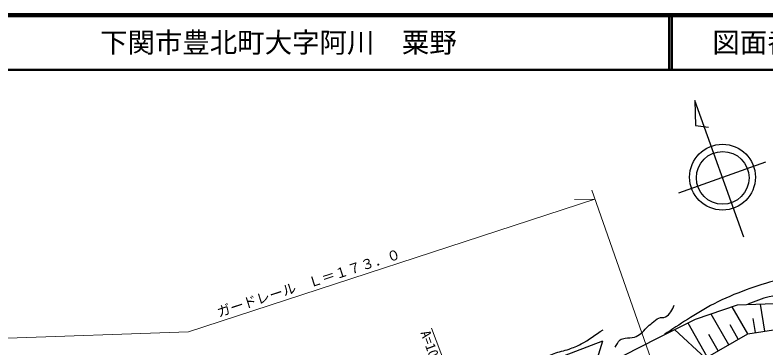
# Model space of a CAD drawing. Units: millimetres, scale not verified. Extents: x 40000 to 680000, y 20000 to 380000.
# Drawn here: x 389528 to 526388, y 319398 to 380000 of the extents above; entities that cross this region are included whole.
import ezdxf
from ezdxf.enums import TextEntityAlignment as Align

# ---------------------------------------------------------------- set-up
doc = ezdxf.new("R2010")
doc.units = ezdxf.units.MM
doc.header["$LTSCALE"] = 1000
for name, color, linetype, lineweight in [('M-BGD', 7, 'Continuous', 25), ('M-STR-HTXT', 7, 'Continuous', 13), ('M-TTL', 2, 'Continuous', 140), ('M-TTL-LINE', 7, 'Continuous', 50), ('M-TTL-TXT', 7, 'Continuous', 50)]:
    doc.layers.add(name, color=color, linetype=linetype, lineweight=lineweight)
doc.styles.add('ＭＳ ゴシック', font='')
doc.styles.get('ＭＳ ゴシック').set_extended_font_data('MS Gothic')

msp = doc.modelspace()

# ---------------------------------------------------------------- linework, layer by layer
at = {"layer": 'M-BGD'}
for p, q in [((522330, 339550), (513445, 364436)), ((513445, 364436), (513529, 359903)), ((513529, 359903), (515912, 359610)), ((510518, 347651), (526340, 353299)), ((521136, 327218), (513484, 324557)), ((529986, 327485), (521136, 327218)), ((526182, 322459), (525402, 327347)), ((523066, 321962), (520250, 326910)), ((513484, 324557), (506564, 321097)), ((519602, 319991), (516423, 325579)), ((524472, 322186), (524064, 324740)), ((515690, 317766), (512183, 323930)), ((521334, 320976), (519835, 323611)), ((515347, 317570), (509727, 322747)), ((515347, 317570), (523066, 321962)), ((517646, 318878), (515954, 321853)), ((523066, 321962), (529321, 322960)), ((483791, 315824), (496633, 320681)), ((493772, 311232), (496633, 320681)), ((506564, 321097), (500476, 318019))]:
    msp.add_line(p, q, dxfattribs=at)
for centre, radius in [((518461, 350486), 6000), ((518497, 350365), 4800)]:
    msp.add_circle(centre, radius, dxfattribs=at)
for points, knots in [([(573274, 322582), (571499, 322692), (569721, 322750), (567951, 322914), (566682, 323032), (565431, 323341), (564158, 323380), (563425, 323403), (562695, 323269), (561962, 323247), (561386, 323229), (560803, 323163), (560232, 323247), (559545, 323348), (558896, 323629), (558236, 323846), (556043, 324566), (553842, 325277), (551715, 326175), (550600, 326645), (549532, 327221), (548455, 327772), (547067, 328480), (545751, 329329), (544329, 329967), (543164, 330490), (541968, 330959), (540736, 331298), (539323, 331687), (537867, 331920), (536411, 332097), (535286, 332233), (534150, 332337), (533018, 332296), (531497, 332241), (529980, 332018), (528493, 331697), (526545, 331277), (524642, 330652), (522771, 329967), (520774, 329237), (518811, 328402), (516915, 327439), (515240, 326588), (513655, 325567), (512058, 324578), (510641, 323700), (509263, 322759), (507866, 321850)], [0, 0, 0, 0, 1, 1, 1, 2, 2, 2, 3, 3, 3, 4, 4, 4, 5, 5, 5, 6, 6, 6, 7, 7, 7, 8, 8, 8, 9, 9, 9, 10, 10, 10, 11, 11, 11, 12, 12, 12, 13, 13, 13, 14, 14, 14, 15, 15, 15, 16, 16, 16, 16]), ([(573407, 320852), (571832, 321007), (570260, 321194), (568683, 321317), (567132, 321438), (565579, 321649), (564025, 321583), (563241, 321550), (562479, 321292), (561696, 321251), (561075, 321218), (560442, 321196), (559833, 321317), (559021, 321478), (558291, 321926), (557504, 322182), (556650, 322461), (555739, 322570), (554909, 322914), (553735, 323401), (552736, 324244), (551582, 324777), (549327, 325820), (546976, 326661), (544595, 327372), (542503, 327998), (540370, 328528), (538208, 328836), (536316, 329106), (534396, 329194), (532485, 329169), (530638, 329145), (528770, 329085), (526963, 328703), (525631, 328422), (524390, 327816), (523103, 327372)], [0, 0, 0, 0, 1, 1, 1, 2, 2, 2, 3, 3, 3, 4, 4, 4, 5, 5, 5, 6, 6, 6, 7, 7, 7, 8, 8, 8, 9, 9, 9, 10, 10, 10, 11, 11, 11, 12, 12, 12, 12]), ([(498883, 319521), (499194, 319964), (499384, 320523), (499815, 320852), (500077, 321051), (500425, 321109), (500746, 321184), (501290, 321312), (501878, 321212), (502410, 321384), (502844, 321525), (503243, 321774), (503607, 322049), (503983, 322333), (504262, 322726), (504606, 323047), (504950, 323369), (505301, 323685), (505670, 323979), (506055, 324285), (506413, 324654), (506868, 324844), (507241, 325000), (507703, 324864), (508066, 325043), (508474, 325245), (508791, 325610), (509064, 325975), (509331, 326333), (509463, 326773), (509662, 327173)], [0, 0, 0, 0, 1, 1, 1, 2, 2, 2, 3, 3, 3, 4, 4, 4, 5, 5, 5, 6, 6, 6, 7, 7, 7, 8, 8, 8, 9, 9, 9, 10, 10, 10, 10]), ([(483579, 315994), (484222, 316393), (484852, 316815), (485509, 317192), (486249, 317617), (486981, 318068), (487771, 318390), (488649, 318746), (489607, 318869), (490499, 319188), (491248, 319455), (491993, 319746), (492695, 320120), (494096, 320865), (495357, 321850), (496687, 322715)], [0, 0, 0, 0, 1, 1, 1, 2, 2, 2, 3, 3, 3, 4, 4, 4, 5, 5, 5, 5])]:
    msp.add_open_spline(points, degree=3, knots=knots, dxfattribs=at)
at = {"layer": 'M-STR-HTXT'}
for p, q in [((511912, 299039), (494662, 348095)), ((421153, 322328), (495220, 346508)), ((495220, 346508), (491468, 346432)), ((480622, 282538), (465451, 322993)), ((359987, 320149), (421153, 322328))]:
    msp.add_line(p, q, dxfattribs=at)
at = {"layer": 'M-TTL'}
msp.add_line((680000, 380000), (40000, 380000), dxfattribs=at)
at = {"layer": 'M-TTL-LINE'}
for p, q in [((508747, 380000), (508747, 370000)), ((509247, 380000), (509247, 370000)), ((40000, 370000), (680000, 370000))]:
    msp.add_line(p, q, dxfattribs=at)

# ---------------------------------------------------------------- texts
at = {"layer": 'M-STR-HTXT', "style": 'ＭＳ ゴシック'}
msp.add_text('ガードレール\u3000Ｌ＝１７３．０', height=1833, rotation=17.894, dxfattribs=at).set_placement((443048, 331234), align=Align.MIDDLE_CENTER)
msp.add_text('A=100', height=1833, rotation=290.196, dxfattribs=at).set_placement((463939, 319063), align=Align.BOTTOM_CENTER)
at = {"layer": 'M-TTL-TXT', "style": 'ＭＳ ゴシック'}
msp.add_text('下関市豊北町大字阿川\u3000粟野', height=3666, dxfattribs=at).set_placement((405024, 375000), align=Align.MIDDLE_LEFT)
msp.add_text('図面番号', height=3666, dxfattribs=at).set_placement((526622, 375000), align=Align.MIDDLE_CENTER)

doc.saveas('drawing.dxf')
